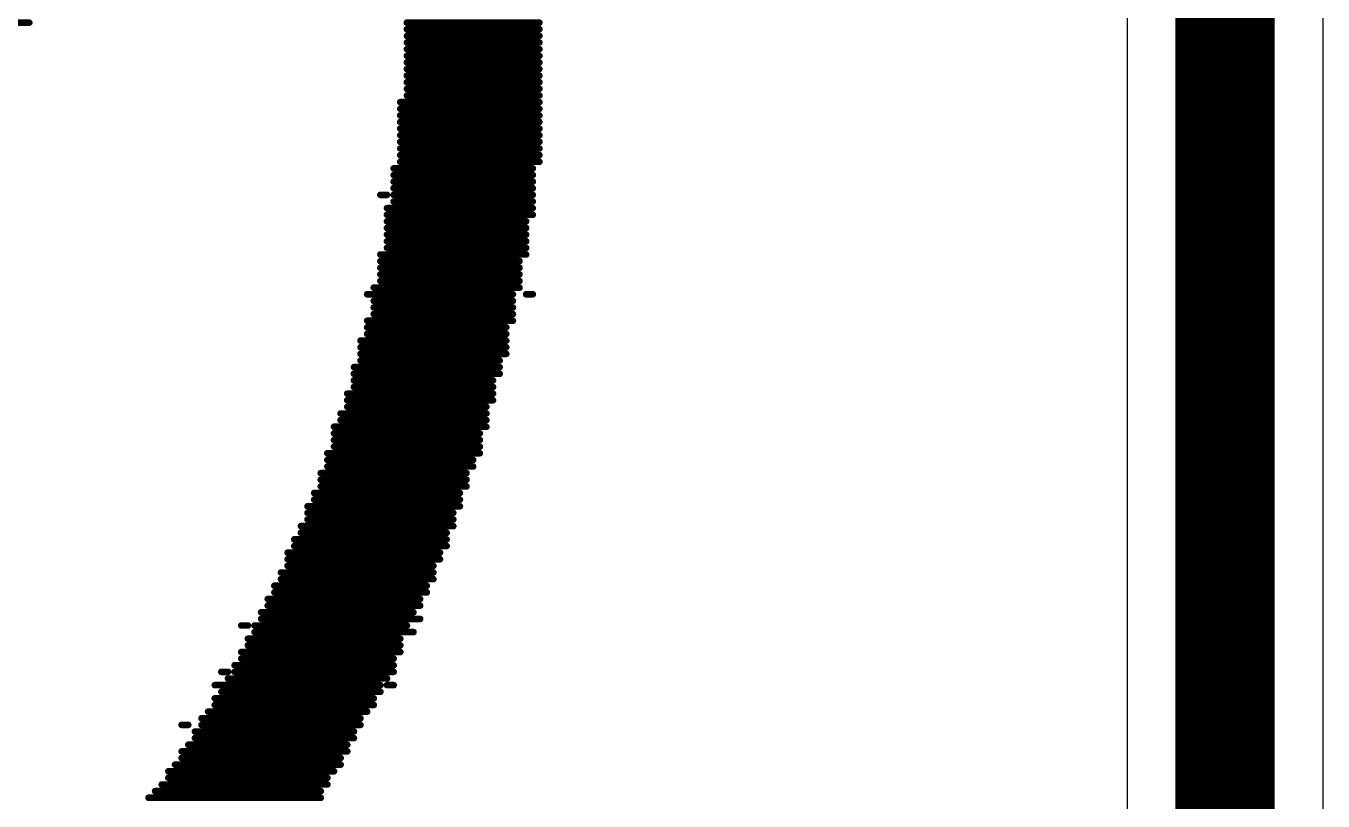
# Model space of a CAD drawing. Header units: inches. Extents: x -0.4 to 12.9, y -0.9 to 6.
# Drawn here: x 0.954 to 1.1497, y 2.0198 to 2.1368 of the extents above; entities that cross this region are included whole.
import ezdxf

# ---------------------------------------------------------------- set-up
doc = ezdxf.new("R2010")
doc.units = ezdxf.units.IN
doc.header["$MEASUREMENT"] = 0
doc.layers.add('Bottom Layer', color=5, linetype='Continuous')
doc.layers.add('Bottom Overlay', color=54, linetype='Continuous')

msp = doc.modelspace()

# ---------------------------------------------------------------- linework, layer by layer
at = {"layer": 'Bottom Layer'}
for p, q in [((1.12017, 2.25595), (1.12017, 1.77005)), ((1.14973, 1.77617), (1.14973, 2.24983))]:
    msp.add_line(p, q, dxfattribs=at)
msp.add_lwpolyline([(1.13495, 1.77005, 0.015, 0.015, 0), (1.13495, 2.25595, 0.015, 0.015, 0)], format="xyseb", dxfattribs=at)
at = {"layer": 'Bottom Overlay'}
for points in [[(0.77145, 2.13725, 0.001, 0.001, 0), (0.95445, 2.13725, 0.001, 0.001, 0)], [(1.01145, 2.13725, 0.001, 0.001, 0), (1.03145, 2.13725, 0.001, 0.001, 0)], [(1.01145, 2.13625, 0.001, 0.001, 0), (1.03145, 2.13625, 0.001, 0.001, 0)], [(1.01145, 2.13525, 0.001, 0.001, 0), (1.03145, 2.13525, 0.001, 0.001, 0)], [(1.01145, 2.13425, 0.001, 0.001, 0), (1.03145, 2.13425, 0.001, 0.001, 0)], [(1.01145, 2.13325, 0.001, 0.001, 0), (1.03145, 2.13325, 0.001, 0.001, 0)], [(1.01145, 2.13225, 0.001, 0.001, 0), (1.03145, 2.13225, 0.001, 0.001, 0)], [(1.01145, 2.13125, 0.001, 0.001, 0), (1.03145, 2.13125, 0.001, 0.001, 0)], [(1.01145, 2.13025, 0.001, 0.001, 0), (1.03145, 2.13025, 0.001, 0.001, 0)], [(1.01145, 2.12925, 0.001, 0.001, 0), (1.03145, 2.12925, 0.001, 0.001, 0)], [(1.01145, 2.12825, 0.001, 0.001, 0), (1.03145, 2.12825, 0.001, 0.001, 0)], [(1.01145, 2.12725, 0.001, 0.001, 0), (1.03145, 2.12725, 0.001, 0.001, 0)], [(1.01145, 2.12625, 0.001, 0.001, 0), (1.03145, 2.12625, 0.001, 0.001, 0)], [(1.01045, 2.12525, 0.001, 0.001, 0), (1.03145, 2.12525, 0.001, 0.001, 0)], [(1.01045, 2.12425, 0.001, 0.001, 0), (1.03145, 2.12425, 0.001, 0.001, 0)], [(1.01045, 2.12325, 0.001, 0.001, 0), (1.03145, 2.12325, 0.001, 0.001, 0)], [(1.01045, 2.12225, 0.001, 0.001, 0), (1.03145, 2.12225, 0.001, 0.001, 0)], [(1.01045, 2.12125, 0.001, 0.001, 0), (1.03145, 2.12125, 0.001, 0.001, 0)], [(1.01045, 2.12025, 0.001, 0.001, 0), (1.03145, 2.12025, 0.001, 0.001, 0)], [(1.01045, 2.11925, 0.001, 0.001, 0), (1.03145, 2.11925, 0.001, 0.001, 0)], [(1.01045, 2.11825, 0.001, 0.001, 0), (1.03145, 2.11825, 0.001, 0.001, 0)], [(1.01045, 2.11725, 0.001, 0.001, 0), (1.03145, 2.11725, 0.001, 0.001, 0)], [(1.01045, 2.11625, 0.001, 0.001, 0), (1.03145, 2.11625, 0.001, 0.001, 0)], [(1.00945, 2.11525, 0.001, 0.001, 0), (1.03045, 2.11525, 0.001, 0.001, 0)], [(1.00945, 2.11425, 0.001, 0.001, 0), (1.03045, 2.11425, 0.001, 0.001, 0)], [(1.00945, 2.11325, 0.001, 0.001, 0), (1.03045, 2.11325, 0.001, 0.001, 0)], [(1.00945, 2.11225, 0.001, 0.001, 0), (1.03045, 2.11225, 0.001, 0.001, 0)], [(1.00745, 2.11125, 0.001, 0.001, 0), (1.00845, 2.11125, 0.001, 0.001, 0)], [(1.00945, 2.11125, 0.001, 0.001, 0), (1.03045, 2.11125, 0.001, 0.001, 0)], [(1.00945, 2.11025, 0.001, 0.001, 0), (1.03045, 2.11025, 0.001, 0.001, 0)], [(1.00845, 2.10925, 0.001, 0.001, 0), (1.03045, 2.10925, 0.001, 0.001, 0)], [(1.00845, 2.10825, 0.001, 0.001, 0), (1.03045, 2.10825, 0.001, 0.001, 0)], [(1.00845, 2.10725, 0.001, 0.001, 0), (1.02945, 2.10725, 0.001, 0.001, 0)], [(1.00845, 2.10625, 0.001, 0.001, 0), (1.02945, 2.10625, 0.001, 0.001, 0)], [(1.00845, 2.10525, 0.001, 0.001, 0), (1.02945, 2.10525, 0.001, 0.001, 0)], [(1.00845, 2.10425, 0.001, 0.001, 0), (1.02945, 2.10425, 0.001, 0.001, 0)], [(1.00745, 2.10225, 0.001, 0.001, 0), (1.02945, 2.10225, 0.001, 0.001, 0)], [(1.00845, 2.10325, 0.001, 0.001, 0), (1.02945, 2.10325, 0.001, 0.001, 0)], [(1.00745, 2.10125, 0.001, 0.001, 0), (1.02845, 2.10125, 0.001, 0.001, 0)], [(1.00745, 2.10025, 0.001, 0.001, 0), (1.02845, 2.10025, 0.001, 0.001, 0)], [(1.00745, 2.09925, 0.001, 0.001, 0), (1.02845, 2.09925, 0.001, 0.001, 0)], [(1.00645, 2.09725, 0.001, 0.001, 0), (1.02845, 2.09725, 0.001, 0.001, 0)], [(1.00745, 2.09825, 0.001, 0.001, 0), (1.02845, 2.09825, 0.001, 0.001, 0)], [(1.00545, 2.09625, 0.001, 0.001, 0), (1.02745, 2.09625, 0.001, 0.001, 0)], [(1.00645, 2.09525, 0.001, 0.001, 0), (1.02745, 2.09525, 0.001, 0.001, 0)], [(1.02945, 2.09625, 0.001, 0.001, 0), (1.03045, 2.09625, 0.001, 0.001, 0)], [(1.00645, 2.09425, 0.001, 0.001, 0), (1.02745, 2.09425, 0.001, 0.001, 0)], [(1.00645, 2.09325, 0.001, 0.001, 0), (1.02745, 2.09325, 0.001, 0.001, 0)], [(1.00545, 2.09225, 0.001, 0.001, 0), (1.02745, 2.09225, 0.001, 0.001, 0)], [(1.00545, 2.09125, 0.001, 0.001, 0), (1.02645, 2.09125, 0.001, 0.001, 0)], [(1.00445, 2.08925, 0.001, 0.001, 0), (1.02645, 2.08925, 0.001, 0.001, 0)], [(1.00545, 2.09025, 0.001, 0.001, 0), (1.02645, 2.09025, 0.001, 0.001, 0)], [(1.00445, 2.08825, 0.001, 0.001, 0), (1.02645, 2.08825, 0.001, 0.001, 0)], [(1.00445, 2.08725, 0.001, 0.001, 0), (1.02645, 2.08725, 0.001, 0.001, 0)], [(1.00345, 2.08525, 0.001, 0.001, 0), (1.02545, 2.08525, 0.001, 0.001, 0)], [(1.00445, 2.08625, 0.001, 0.001, 0), (1.02545, 2.08625, 0.001, 0.001, 0)], [(1.00345, 2.08425, 0.001, 0.001, 0), (1.02545, 2.08425, 0.001, 0.001, 0)], [(1.00345, 2.08325, 0.001, 0.001, 0), (1.02445, 2.08325, 0.001, 0.001, 0)], [(1.00245, 2.08125, 0.001, 0.001, 0), (1.02445, 2.08125, 0.001, 0.001, 0)], [(1.00345, 2.08225, 0.001, 0.001, 0), (1.02445, 2.08225, 0.001, 0.001, 0)], [(1.00245, 2.08025, 0.001, 0.001, 0), (1.02445, 2.08025, 0.001, 0.001, 0)], [(1.00245, 2.07925, 0.001, 0.001, 0), (1.02345, 2.07925, 0.001, 0.001, 0)], [(1.00145, 2.07825, 0.001, 0.001, 0), (1.02345, 2.07825, 0.001, 0.001, 0)], [(1.00145, 2.07725, 0.001, 0.001, 0), (1.02345, 2.07725, 0.001, 0.001, 0)], [(1.00045, 2.07625, 0.001, 0.001, 0), (1.02345, 2.07625, 0.001, 0.001, 0)], [(1.00045, 2.07525, 0.001, 0.001, 0), (1.02245, 2.07525, 0.001, 0.001, 0)], [(1.00045, 2.07425, 0.001, 0.001, 0), (1.02245, 2.07425, 0.001, 0.001, 0)], [(1.00045, 2.07325, 0.001, 0.001, 0), (1.02245, 2.07325, 0.001, 0.001, 0)], [(0.99945, 2.07225, 0.001, 0.001, 0), (1.02245, 2.07225, 0.001, 0.001, 0)], [(0.99945, 2.07125, 0.001, 0.001, 0), (1.02145, 2.07125, 0.001, 0.001, 0)], [(0.99845, 2.06925, 0.001, 0.001, 0), (1.02045, 2.06925, 0.001, 0.001, 0)], [(0.99945, 2.07025, 0.001, 0.001, 0), (1.02145, 2.07025, 0.001, 0.001, 0)], [(0.99845, 2.06825, 0.001, 0.001, 0), (1.02045, 2.06825, 0.001, 0.001, 0)], [(0.99845, 2.06725, 0.001, 0.001, 0), (1.02045, 2.06725, 0.001, 0.001, 0)], [(0.99745, 2.06625, 0.001, 0.001, 0), (1.01945, 2.06625, 0.001, 0.001, 0)], [(0.99745, 2.06525, 0.001, 0.001, 0), (1.01945, 2.06525, 0.001, 0.001, 0)], [(0.99645, 2.06425, 0.001, 0.001, 0), (1.01945, 2.06425, 0.001, 0.001, 0)], [(0.99645, 2.06325, 0.001, 0.001, 0), (1.01845, 2.06325, 0.001, 0.001, 0)], [(0.99545, 2.06125, 0.001, 0.001, 0), (1.01845, 2.06125, 0.001, 0.001, 0)], [(0.99645, 2.06225, 0.001, 0.001, 0), (1.01845, 2.06225, 0.001, 0.001, 0)], [(0.99445, 2.05925, 0.001, 0.001, 0), (1.01745, 2.05925, 0.001, 0.001, 0)], [(0.99545, 2.06025, 0.001, 0.001, 0), (1.01745, 2.06025, 0.001, 0.001, 0)], [(0.99345, 2.05725, 0.001, 0.001, 0), (1.01645, 2.05725, 0.001, 0.001, 0)], [(0.99445, 2.05825, 0.001, 0.001, 0), (1.01745, 2.05825, 0.001, 0.001, 0)], [(0.99345, 2.05625, 0.001, 0.001, 0), (1.01645, 2.05625, 0.001, 0.001, 0)], [(0.99345, 2.05525, 0.001, 0.001, 0), (1.01545, 2.05525, 0.001, 0.001, 0)], [(0.99245, 2.05425, 0.001, 0.001, 0), (1.01545, 2.05425, 0.001, 0.001, 0)], [(0.99145, 2.05225, 0.001, 0.001, 0), (1.01445, 2.05225, 0.001, 0.001, 0)], [(0.99245, 2.05325, 0.001, 0.001, 0), (1.01545, 2.05325, 0.001, 0.001, 0)], [(0.99045, 2.05025, 0.001, 0.001, 0), (1.01345, 2.05025, 0.001, 0.001, 0)], [(0.99145, 2.05125, 0.001, 0.001, 0), (1.01445, 2.05125, 0.001, 0.001, 0)], [(0.98945, 2.04825, 0.001, 0.001, 0), (1.01245, 2.04825, 0.001, 0.001, 0)], [(0.99045, 2.04925, 0.001, 0.001, 0), (1.01345, 2.04925, 0.001, 0.001, 0)], [(0.98645, 2.04625, 0.001, 0.001, 0), (0.98745, 2.04625, 0.001, 0.001, 0)], [(0.98845, 2.04625, 0.001, 0.001, 0), (1.01145, 2.04625, 0.001, 0.001, 0)], [(0.98945, 2.04725, 0.001, 0.001, 0), (1.01345, 2.04725, 0.001, 0.001, 0)], [(0.98745, 2.04425, 0.001, 0.001, 0), (1.01045, 2.04425, 0.001, 0.001, 0)], [(0.98845, 2.04525, 0.001, 0.001, 0), (1.01245, 2.04525, 0.001, 0.001, 0)], [(0.98645, 2.04225, 0.001, 0.001, 0), (1.01045, 2.04225, 0.001, 0.001, 0)], [(0.98745, 2.04325, 0.001, 0.001, 0), (1.01045, 2.04325, 0.001, 0.001, 0)], [(0.98545, 2.04025, 0.001, 0.001, 0), (1.00945, 2.04025, 0.001, 0.001, 0)], [(0.98645, 2.04125, 0.001, 0.001, 0), (1.00945, 2.04125, 0.001, 0.001, 0)], [(0.98345, 2.03925, 0.001, 0.001, 0), (0.98445, 2.03925, 0.001, 0.001, 0)], [(0.98445, 2.03825, 0.001, 0.001, 0), (1.00845, 2.03825, 0.001, 0.001, 0)], [(0.98545, 2.03925, 0.001, 0.001, 0), (1.00945, 2.03925, 0.001, 0.001, 0)], [(0.98245, 2.03725, 0.001, 0.001, 0), (1.00745, 2.03725, 0.001, 0.001, 0)], [(0.98345, 2.03625, 0.001, 0.001, 0), (1.00745, 2.03625, 0.001, 0.001, 0)], [(1.00845, 2.03725, 0.001, 0.001, 0), (1.00945, 2.03725, 0.001, 0.001, 0)], [(0.98245, 2.03525, 0.001, 0.001, 0), (1.00645, 2.03525, 0.001, 0.001, 0)], [(0.98245, 2.03425, 0.001, 0.001, 0), (1.00645, 2.03425, 0.001, 0.001, 0)], [(0.98045, 2.03225, 0.001, 0.001, 0), (1.00445, 2.03225, 0.001, 0.001, 0)], [(0.98145, 2.03325, 0.001, 0.001, 0), (1.00545, 2.03325, 0.001, 0.001, 0)], [(0.97745, 2.03125, 0.001, 0.001, 0), (0.97845, 2.03125, 0.001, 0.001, 0)], [(0.97945, 2.03025, 0.001, 0.001, 0), (1.00345, 2.03025, 0.001, 0.001, 0)], [(0.98045, 2.03125, 0.001, 0.001, 0), (1.00445, 2.03125, 0.001, 0.001, 0)], [(0.97845, 2.02825, 0.001, 0.001, 0), (1.00245, 2.02825, 0.001, 0.001, 0)], [(0.97945, 2.02925, 0.001, 0.001, 0), (1.00345, 2.02925, 0.001, 0.001, 0)], [(0.97745, 2.02725, 0.001, 0.001, 0), (1.00245, 2.02725, 0.001, 0.001, 0)], [(0.97745, 2.02625, 0.001, 0.001, 0), (1.00145, 2.02625, 0.001, 0.001, 0)], [(0.97545, 2.02425, 0.001, 0.001, 0), (1.00045, 2.02425, 0.001, 0.001, 0)], [(0.97645, 2.02525, 0.001, 0.001, 0), (1.00145, 2.02525, 0.001, 0.001, 0)], [(0.97445, 2.02225, 0.001, 0.001, 0), (0.99945, 2.02225, 0.001, 0.001, 0)], [(0.97545, 2.02325, 0.001, 0.001, 0), (0.99945, 2.02325, 0.001, 0.001, 0)], [(0.97245, 2.02025, 0.001, 0.001, 0), (0.99845, 2.02025, 0.001, 0.001, 0)], [(0.97345, 2.02125, 0.001, 0.001, 0), (0.99845, 2.02125, 0.001, 0.001, 0)]]:
    msp.add_lwpolyline(points, format="xyseb", dxfattribs=at)
for points in [[(0.9542, 2.13725, 0.0005, 0.0005, 1), (0.9547, 2.13725, 0.0005, 0.0005, 1)], [(1.0112, 2.13725, 0.0005, 0.0005, 1), (1.0117, 2.13725, 0.0005, 0.0005, 1)], [(1.0112, 2.13625, 0.0005, 0.0005, 1), (1.0117, 2.13625, 0.0005, 0.0005, 1)], [(1.0312, 2.13725, 0.0005, 0.0005, 1), (1.0317, 2.13725, 0.0005, 0.0005, 1)], [(1.0312, 2.13625, 0.0005, 0.0005, 1), (1.0317, 2.13625, 0.0005, 0.0005, 1)], [(1.0112, 2.13525, 0.0005, 0.0005, 1), (1.0117, 2.13525, 0.0005, 0.0005, 1)], [(1.0112, 2.13425, 0.0005, 0.0005, 1), (1.0117, 2.13425, 0.0005, 0.0005, 1)], [(1.0312, 2.13525, 0.0005, 0.0005, 1), (1.0317, 2.13525, 0.0005, 0.0005, 1)], [(1.0312, 2.13425, 0.0005, 0.0005, 1), (1.0317, 2.13425, 0.0005, 0.0005, 1)], [(1.0112, 2.13325, 0.0005, 0.0005, 1), (1.0117, 2.13325, 0.0005, 0.0005, 1)], [(1.0112, 2.13225, 0.0005, 0.0005, 1), (1.0117, 2.13225, 0.0005, 0.0005, 1)], [(1.0312, 2.13325, 0.0005, 0.0005, 1), (1.0317, 2.13325, 0.0005, 0.0005, 1)], [(1.0312, 2.13225, 0.0005, 0.0005, 1), (1.0317, 2.13225, 0.0005, 0.0005, 1)], [(1.0112, 2.13125, 0.0005, 0.0005, 1), (1.0117, 2.13125, 0.0005, 0.0005, 1)], [(1.0112, 2.13025, 0.0005, 0.0005, 1), (1.0117, 2.13025, 0.0005, 0.0005, 1)], [(1.0312, 2.13125, 0.0005, 0.0005, 1), (1.0317, 2.13125, 0.0005, 0.0005, 1)], [(1.0312, 2.13025, 0.0005, 0.0005, 1), (1.0317, 2.13025, 0.0005, 0.0005, 1)], [(1.0112, 2.12925, 0.0005, 0.0005, 1), (1.0117, 2.12925, 0.0005, 0.0005, 1)], [(1.0112, 2.12825, 0.0005, 0.0005, 1), (1.0117, 2.12825, 0.0005, 0.0005, 1)], [(1.0312, 2.12925, 0.0005, 0.0005, 1), (1.0317, 2.12925, 0.0005, 0.0005, 1)], [(1.0312, 2.12825, 0.0005, 0.0005, 1), (1.0317, 2.12825, 0.0005, 0.0005, 1)], [(1.0112, 2.12725, 0.0005, 0.0005, 1), (1.0117, 2.12725, 0.0005, 0.0005, 1)], [(1.0112, 2.12625, 0.0005, 0.0005, 1), (1.0117, 2.12625, 0.0005, 0.0005, 1)], [(1.0312, 2.12725, 0.0005, 0.0005, 1), (1.0317, 2.12725, 0.0005, 0.0005, 1)], [(1.0312, 2.12625, 0.0005, 0.0005, 1), (1.0317, 2.12625, 0.0005, 0.0005, 1)], [(1.0102, 2.12525, 0.0005, 0.0005, 1), (1.0107, 2.12525, 0.0005, 0.0005, 1)], [(1.0102, 2.12425, 0.0005, 0.0005, 1), (1.0107, 2.12425, 0.0005, 0.0005, 1)], [(1.0312, 2.12525, 0.0005, 0.0005, 1), (1.0317, 2.12525, 0.0005, 0.0005, 1)], [(1.0312, 2.12425, 0.0005, 0.0005, 1), (1.0317, 2.12425, 0.0005, 0.0005, 1)], [(1.0102, 2.12325, 0.0005, 0.0005, 1), (1.0107, 2.12325, 0.0005, 0.0005, 1)], [(1.0102, 2.12225, 0.0005, 0.0005, 1), (1.0107, 2.12225, 0.0005, 0.0005, 1)], [(1.0312, 2.12325, 0.0005, 0.0005, 1), (1.0317, 2.12325, 0.0005, 0.0005, 1)], [(1.0312, 2.12225, 0.0005, 0.0005, 1), (1.0317, 2.12225, 0.0005, 0.0005, 1)], [(1.0102, 2.12125, 0.0005, 0.0005, 1), (1.0107, 2.12125, 0.0005, 0.0005, 1)], [(1.0102, 2.12025, 0.0005, 0.0005, 1), (1.0107, 2.12025, 0.0005, 0.0005, 1)], [(1.0312, 2.12125, 0.0005, 0.0005, 1), (1.0317, 2.12125, 0.0005, 0.0005, 1)], [(1.0312, 2.12025, 0.0005, 0.0005, 1), (1.0317, 2.12025, 0.0005, 0.0005, 1)], [(1.0102, 2.11925, 0.0005, 0.0005, 1), (1.0107, 2.11925, 0.0005, 0.0005, 1)], [(1.0102, 2.11825, 0.0005, 0.0005, 1), (1.0107, 2.11825, 0.0005, 0.0005, 1)], [(1.0312, 2.11925, 0.0005, 0.0005, 1), (1.0317, 2.11925, 0.0005, 0.0005, 1)], [(1.0312, 2.11825, 0.0005, 0.0005, 1), (1.0317, 2.11825, 0.0005, 0.0005, 1)], [(1.0102, 2.11725, 0.0005, 0.0005, 1), (1.0107, 2.11725, 0.0005, 0.0005, 1)], [(1.0102, 2.11625, 0.0005, 0.0005, 1), (1.0107, 2.11625, 0.0005, 0.0005, 1)], [(1.0312, 2.11725, 0.0005, 0.0005, 1), (1.0317, 2.11725, 0.0005, 0.0005, 1)], [(1.0312, 2.11625, 0.0005, 0.0005, 1), (1.0317, 2.11625, 0.0005, 0.0005, 1)], [(1.0092, 2.11525, 0.0005, 0.0005, 1), (1.0097, 2.11525, 0.0005, 0.0005, 1)], [(1.0092, 2.11425, 0.0005, 0.0005, 1), (1.0097, 2.11425, 0.0005, 0.0005, 1)], [(1.0302, 2.11525, 0.0005, 0.0005, 1), (1.0307, 2.11525, 0.0005, 0.0005, 1)], [(1.0302, 2.11425, 0.0005, 0.0005, 1), (1.0307, 2.11425, 0.0005, 0.0005, 1)], [(1.0092, 2.11325, 0.0005, 0.0005, 1), (1.0097, 2.11325, 0.0005, 0.0005, 1)], [(1.0092, 2.11225, 0.0005, 0.0005, 1), (1.0097, 2.11225, 0.0005, 0.0005, 1)], [(1.0302, 2.11325, 0.0005, 0.0005, 1), (1.0307, 2.11325, 0.0005, 0.0005, 1)], [(1.0302, 2.11225, 0.0005, 0.0005, 1), (1.0307, 2.11225, 0.0005, 0.0005, 1)], [(1.0072, 2.11125, 0.0005, 0.0005, 1), (1.0077, 2.11125, 0.0005, 0.0005, 1)], [(1.0082, 2.11125, 0.0005, 0.0005, 1), (1.0087, 2.11125, 0.0005, 0.0005, 1)], [(1.0092, 2.11125, 0.0005, 0.0005, 1), (1.0097, 2.11125, 0.0005, 0.0005, 1)], [(1.0092, 2.11025, 0.0005, 0.0005, 1), (1.0097, 2.11025, 0.0005, 0.0005, 1)], [(1.0302, 2.11125, 0.0005, 0.0005, 1), (1.0307, 2.11125, 0.0005, 0.0005, 1)], [(1.0302, 2.11025, 0.0005, 0.0005, 1), (1.0307, 2.11025, 0.0005, 0.0005, 1)], [(1.0082, 2.10925, 0.0005, 0.0005, 1), (1.0087, 2.10925, 0.0005, 0.0005, 1)], [(1.0082, 2.10825, 0.0005, 0.0005, 1), (1.0087, 2.10825, 0.0005, 0.0005, 1)], [(1.0302, 2.10925, 0.0005, 0.0005, 1), (1.0307, 2.10925, 0.0005, 0.0005, 1)], [(1.0302, 2.10825, 0.0005, 0.0005, 1), (1.0307, 2.10825, 0.0005, 0.0005, 1)], [(1.0082, 2.10725, 0.0005, 0.0005, 1), (1.0087, 2.10725, 0.0005, 0.0005, 1)], [(1.0082, 2.10625, 0.0005, 0.0005, 1), (1.0087, 2.10625, 0.0005, 0.0005, 1)], [(1.0292, 2.10725, 0.0005, 0.0005, 1), (1.0297, 2.10725, 0.0005, 0.0005, 1)], [(1.0292, 2.10625, 0.0005, 0.0005, 1), (1.0297, 2.10625, 0.0005, 0.0005, 1)], [(1.0082, 2.10525, 0.0005, 0.0005, 1), (1.0087, 2.10525, 0.0005, 0.0005, 1)], [(1.0082, 2.10425, 0.0005, 0.0005, 1), (1.0087, 2.10425, 0.0005, 0.0005, 1)], [(1.0292, 2.10525, 0.0005, 0.0005, 1), (1.0297, 2.10525, 0.0005, 0.0005, 1)], [(1.0292, 2.10425, 0.0005, 0.0005, 1), (1.0297, 2.10425, 0.0005, 0.0005, 1)], [(1.0072, 2.10225, 0.0005, 0.0005, 1), (1.0077, 2.10225, 0.0005, 0.0005, 1)], [(1.0082, 2.10325, 0.0005, 0.0005, 1), (1.0087, 2.10325, 0.0005, 0.0005, 1)], [(1.0292, 2.10325, 0.0005, 0.0005, 1), (1.0297, 2.10325, 0.0005, 0.0005, 1)], [(1.0292, 2.10225, 0.0005, 0.0005, 1), (1.0297, 2.10225, 0.0005, 0.0005, 1)], [(1.0072, 2.10125, 0.0005, 0.0005, 1), (1.0077, 2.10125, 0.0005, 0.0005, 1)], [(1.0282, 2.10125, 0.0005, 0.0005, 1), (1.0287, 2.10125, 0.0005, 0.0005, 1)], [(1.0072, 2.10025, 0.0005, 0.0005, 1), (1.0077, 2.10025, 0.0005, 0.0005, 1)], [(1.0072, 2.09925, 0.0005, 0.0005, 1), (1.0077, 2.09925, 0.0005, 0.0005, 1)], [(1.0282, 2.10025, 0.0005, 0.0005, 1), (1.0287, 2.10025, 0.0005, 0.0005, 1)], [(1.0282, 2.09925, 0.0005, 0.0005, 1), (1.0287, 2.09925, 0.0005, 0.0005, 1)], [(1.0062, 2.09725, 0.0005, 0.0005, 1), (1.0067, 2.09725, 0.0005, 0.0005, 1)], [(1.0072, 2.09825, 0.0005, 0.0005, 1), (1.0077, 2.09825, 0.0005, 0.0005, 1)], [(1.0282, 2.09825, 0.0005, 0.0005, 1), (1.0287, 2.09825, 0.0005, 0.0005, 1)], [(1.0282, 2.09725, 0.0005, 0.0005, 1), (1.0287, 2.09725, 0.0005, 0.0005, 1)], [(1.0052, 2.09625, 0.0005, 0.0005, 1), (1.0057, 2.09625, 0.0005, 0.0005, 1)], [(1.0062, 2.09525, 0.0005, 0.0005, 1), (1.0067, 2.09525, 0.0005, 0.0005, 1)], [(1.0272, 2.09625, 0.0005, 0.0005, 1), (1.0277, 2.09625, 0.0005, 0.0005, 1)], [(1.0272, 2.09525, 0.0005, 0.0005, 1), (1.0277, 2.09525, 0.0005, 0.0005, 1)], [(1.0292, 2.09625, 0.0005, 0.0005, 1), (1.0297, 2.09625, 0.0005, 0.0005, 1)], [(1.0302, 2.09625, 0.0005, 0.0005, 1), (1.0307, 2.09625, 0.0005, 0.0005, 1)], [(1.0062, 2.09425, 0.0005, 0.0005, 1), (1.0067, 2.09425, 0.0005, 0.0005, 1)], [(1.0062, 2.09325, 0.0005, 0.0005, 1), (1.0067, 2.09325, 0.0005, 0.0005, 1)], [(1.0272, 2.09425, 0.0005, 0.0005, 1), (1.0277, 2.09425, 0.0005, 0.0005, 1)], [(1.0272, 2.09325, 0.0005, 0.0005, 1), (1.0277, 2.09325, 0.0005, 0.0005, 1)], [(1.0052, 2.09225, 0.0005, 0.0005, 1), (1.0057, 2.09225, 0.0005, 0.0005, 1)], [(1.0052, 2.09125, 0.0005, 0.0005, 1), (1.0057, 2.09125, 0.0005, 0.0005, 1)], [(1.0262, 2.09125, 0.0005, 0.0005, 1), (1.0267, 2.09125, 0.0005, 0.0005, 1)], [(1.0272, 2.09225, 0.0005, 0.0005, 1), (1.0277, 2.09225, 0.0005, 0.0005, 1)], [(1.0042, 2.08925, 0.0005, 0.0005, 1), (1.0047, 2.08925, 0.0005, 0.0005, 1)], [(1.0052, 2.09025, 0.0005, 0.0005, 1), (1.0057, 2.09025, 0.0005, 0.0005, 1)], [(1.0262, 2.09025, 0.0005, 0.0005, 1), (1.0267, 2.09025, 0.0005, 0.0005, 1)], [(1.0262, 2.08925, 0.0005, 0.0005, 1), (1.0267, 2.08925, 0.0005, 0.0005, 1)], [(1.0042, 2.08825, 0.0005, 0.0005, 1), (1.0047, 2.08825, 0.0005, 0.0005, 1)], [(1.0042, 2.08725, 0.0005, 0.0005, 1), (1.0047, 2.08725, 0.0005, 0.0005, 1)], [(1.0262, 2.08825, 0.0005, 0.0005, 1), (1.0267, 2.08825, 0.0005, 0.0005, 1)], [(1.0262, 2.08725, 0.0005, 0.0005, 1), (1.0267, 2.08725, 0.0005, 0.0005, 1)], [(1.0032, 2.08525, 0.0005, 0.0005, 1), (1.0037, 2.08525, 0.0005, 0.0005, 1)], [(1.0042, 2.08625, 0.0005, 0.0005, 1), (1.0047, 2.08625, 0.0005, 0.0005, 1)], [(1.0252, 2.08625, 0.0005, 0.0005, 1), (1.0257, 2.08625, 0.0005, 0.0005, 1)], [(1.0252, 2.08525, 0.0005, 0.0005, 1), (1.0257, 2.08525, 0.0005, 0.0005, 1)], [(1.0032, 2.08425, 0.0005, 0.0005, 1), (1.0037, 2.08425, 0.0005, 0.0005, 1)], [(1.0032, 2.08325, 0.0005, 0.0005, 1), (1.0037, 2.08325, 0.0005, 0.0005, 1)], [(1.0242, 2.08325, 0.0005, 0.0005, 1), (1.0247, 2.08325, 0.0005, 0.0005, 1)], [(1.0252, 2.08425, 0.0005, 0.0005, 1), (1.0257, 2.08425, 0.0005, 0.0005, 1)], [(1.0022, 2.08125, 0.0005, 0.0005, 1), (1.0027, 2.08125, 0.0005, 0.0005, 1)], [(1.0032, 2.08225, 0.0005, 0.0005, 1), (1.0037, 2.08225, 0.0005, 0.0005, 1)], [(1.0242, 2.08225, 0.0005, 0.0005, 1), (1.0247, 2.08225, 0.0005, 0.0005, 1)], [(1.0242, 2.08125, 0.0005, 0.0005, 1), (1.0247, 2.08125, 0.0005, 0.0005, 1)], [(1.0022, 2.08025, 0.0005, 0.0005, 1), (1.0027, 2.08025, 0.0005, 0.0005, 1)], [(1.0022, 2.07925, 0.0005, 0.0005, 1), (1.0027, 2.07925, 0.0005, 0.0005, 1)], [(1.0232, 2.07925, 0.0005, 0.0005, 1), (1.0237, 2.07925, 0.0005, 0.0005, 1)], [(1.0242, 2.08025, 0.0005, 0.0005, 1), (1.0247, 2.08025, 0.0005, 0.0005, 1)], [(1.0012, 2.07825, 0.0005, 0.0005, 1), (1.0017, 2.07825, 0.0005, 0.0005, 1)], [(1.0012, 2.07725, 0.0005, 0.0005, 1), (1.0017, 2.07725, 0.0005, 0.0005, 1)], [(1.0232, 2.07825, 0.0005, 0.0005, 1), (1.0237, 2.07825, 0.0005, 0.0005, 1)], [(1.0232, 2.07725, 0.0005, 0.0005, 1), (1.0237, 2.07725, 0.0005, 0.0005, 1)], [(1.0002, 2.07625, 0.0005, 0.0005, 1), (1.0007, 2.07625, 0.0005, 0.0005, 1)], [(1.0002, 2.07525, 0.0005, 0.0005, 1), (1.0007, 2.07525, 0.0005, 0.0005, 1)], [(1.0222, 2.07525, 0.0005, 0.0005, 1), (1.0227, 2.07525, 0.0005, 0.0005, 1)], [(1.0232, 2.07625, 0.0005, 0.0005, 1), (1.0237, 2.07625, 0.0005, 0.0005, 1)], [(1.0002, 2.07425, 0.0005, 0.0005, 1), (1.0007, 2.07425, 0.0005, 0.0005, 1)], [(1.0002, 2.07325, 0.0005, 0.0005, 1), (1.0007, 2.07325, 0.0005, 0.0005, 1)], [(1.0222, 2.07425, 0.0005, 0.0005, 1), (1.0227, 2.07425, 0.0005, 0.0005, 1)], [(1.0222, 2.07325, 0.0005, 0.0005, 1), (1.0227, 2.07325, 0.0005, 0.0005, 1)], [(0.9992, 2.07225, 0.0005, 0.0005, 1), (0.9997, 2.07225, 0.0005, 0.0005, 1)], [(0.9992, 2.07125, 0.0005, 0.0005, 1), (0.9997, 2.07125, 0.0005, 0.0005, 1)], [(1.0212, 2.07125, 0.0005, 0.0005, 1), (1.0217, 2.07125, 0.0005, 0.0005, 1)], [(1.0222, 2.07225, 0.0005, 0.0005, 1), (1.0227, 2.07225, 0.0005, 0.0005, 1)], [(0.9982, 2.06925, 0.0005, 0.0005, 1), (0.9987, 2.06925, 0.0005, 0.0005, 1)], [(0.9992, 2.07025, 0.0005, 0.0005, 1), (0.9997, 2.07025, 0.0005, 0.0005, 1)], [(1.0202, 2.06925, 0.0005, 0.0005, 1), (1.0207, 2.06925, 0.0005, 0.0005, 1)], [(1.0212, 2.07025, 0.0005, 0.0005, 1), (1.0217, 2.07025, 0.0005, 0.0005, 1)], [(0.9982, 2.06825, 0.0005, 0.0005, 1), (0.9987, 2.06825, 0.0005, 0.0005, 1)], [(0.9982, 2.06725, 0.0005, 0.0005, 1), (0.9987, 2.06725, 0.0005, 0.0005, 1)], [(1.0202, 2.06825, 0.0005, 0.0005, 1), (1.0207, 2.06825, 0.0005, 0.0005, 1)], [(1.0202, 2.06725, 0.0005, 0.0005, 1), (1.0207, 2.06725, 0.0005, 0.0005, 1)], [(0.9972, 2.06625, 0.0005, 0.0005, 1), (0.9977, 2.06625, 0.0005, 0.0005, 1)], [(0.9972, 2.06525, 0.0005, 0.0005, 1), (0.9977, 2.06525, 0.0005, 0.0005, 1)], [(1.0192, 2.06625, 0.0005, 0.0005, 1), (1.0197, 2.06625, 0.0005, 0.0005, 1)], [(1.0192, 2.06525, 0.0005, 0.0005, 1), (1.0197, 2.06525, 0.0005, 0.0005, 1)], [(0.9962, 2.06425, 0.0005, 0.0005, 1), (0.9967, 2.06425, 0.0005, 0.0005, 1)], [(0.9962, 2.06325, 0.0005, 0.0005, 1), (0.9967, 2.06325, 0.0005, 0.0005, 1)], [(1.0182, 2.06325, 0.0005, 0.0005, 1), (1.0187, 2.06325, 0.0005, 0.0005, 1)], [(1.0192, 2.06425, 0.0005, 0.0005, 1), (1.0197, 2.06425, 0.0005, 0.0005, 1)], [(0.9952, 2.06125, 0.0005, 0.0005, 1), (0.9957, 2.06125, 0.0005, 0.0005, 1)], [(0.9962, 2.06225, 0.0005, 0.0005, 1), (0.9967, 2.06225, 0.0005, 0.0005, 1)], [(1.0182, 2.06225, 0.0005, 0.0005, 1), (1.0187, 2.06225, 0.0005, 0.0005, 1)], [(1.0182, 2.06125, 0.0005, 0.0005, 1), (1.0187, 2.06125, 0.0005, 0.0005, 1)], [(0.9942, 2.05925, 0.0005, 0.0005, 1), (0.9947, 2.05925, 0.0005, 0.0005, 1)], [(0.9952, 2.06025, 0.0005, 0.0005, 1), (0.9957, 2.06025, 0.0005, 0.0005, 1)], [(1.0172, 2.06025, 0.0005, 0.0005, 1), (1.0177, 2.06025, 0.0005, 0.0005, 1)], [(1.0172, 2.05925, 0.0005, 0.0005, 1), (1.0177, 2.05925, 0.0005, 0.0005, 1)], [(0.9932, 2.05725, 0.0005, 0.0005, 1), (0.9937, 2.05725, 0.0005, 0.0005, 1)], [(0.9942, 2.05825, 0.0005, 0.0005, 1), (0.9947, 2.05825, 0.0005, 0.0005, 1)], [(1.0162, 2.05725, 0.0005, 0.0005, 1), (1.0167, 2.05725, 0.0005, 0.0005, 1)], [(1.0172, 2.05825, 0.0005, 0.0005, 1), (1.0177, 2.05825, 0.0005, 0.0005, 1)], [(0.9932, 2.05625, 0.0005, 0.0005, 1), (0.9937, 2.05625, 0.0005, 0.0005, 1)], [(0.9932, 2.05525, 0.0005, 0.0005, 1), (0.9937, 2.05525, 0.0005, 0.0005, 1)], [(1.0152, 2.05525, 0.0005, 0.0005, 1), (1.0157, 2.05525, 0.0005, 0.0005, 1)], [(1.0162, 2.05625, 0.0005, 0.0005, 1), (1.0167, 2.05625, 0.0005, 0.0005, 1)], [(0.9922, 2.05425, 0.0005, 0.0005, 1), (0.9927, 2.05425, 0.0005, 0.0005, 1)], [(1.0152, 2.05425, 0.0005, 0.0005, 1), (1.0157, 2.05425, 0.0005, 0.0005, 1)], [(0.9912, 2.05225, 0.0005, 0.0005, 1), (0.9917, 2.05225, 0.0005, 0.0005, 1)], [(0.9922, 2.05325, 0.0005, 0.0005, 1), (0.9927, 2.05325, 0.0005, 0.0005, 1)], [(1.0142, 2.05225, 0.0005, 0.0005, 1), (1.0147, 2.05225, 0.0005, 0.0005, 1)], [(1.0152, 2.05325, 0.0005, 0.0005, 1), (1.0157, 2.05325, 0.0005, 0.0005, 1)], [(0.9902, 2.05025, 0.0005, 0.0005, 1), (0.9907, 2.05025, 0.0005, 0.0005, 1)], [(0.9912, 2.05125, 0.0005, 0.0005, 1), (0.9917, 2.05125, 0.0005, 0.0005, 1)], [(1.0132, 2.05025, 0.0005, 0.0005, 1), (1.0137, 2.05025, 0.0005, 0.0005, 1)], [(1.0142, 2.05125, 0.0005, 0.0005, 1), (1.0147, 2.05125, 0.0005, 0.0005, 1)], [(0.9892, 2.04825, 0.0005, 0.0005, 1), (0.9897, 2.04825, 0.0005, 0.0005, 1)], [(0.9902, 2.04925, 0.0005, 0.0005, 1), (0.9907, 2.04925, 0.0005, 0.0005, 1)], [(1.0122, 2.04825, 0.0005, 0.0005, 1), (1.0127, 2.04825, 0.0005, 0.0005, 1)], [(1.0132, 2.04925, 0.0005, 0.0005, 1), (1.0137, 2.04925, 0.0005, 0.0005, 1)], [(0.9862, 2.04625, 0.0005, 0.0005, 1), (0.9867, 2.04625, 0.0005, 0.0005, 1)], [(0.9872, 2.04625, 0.0005, 0.0005, 1), (0.9877, 2.04625, 0.0005, 0.0005, 1)], [(0.9882, 2.04625, 0.0005, 0.0005, 1), (0.9887, 2.04625, 0.0005, 0.0005, 1)], [(0.9892, 2.04725, 0.0005, 0.0005, 1), (0.9897, 2.04725, 0.0005, 0.0005, 1)], [(1.0112, 2.04625, 0.0005, 0.0005, 1), (1.0117, 2.04625, 0.0005, 0.0005, 1)], [(1.0132, 2.04725, 0.0005, 0.0005, 1), (1.0137, 2.04725, 0.0005, 0.0005, 1)], [(0.9872, 2.04425, 0.0005, 0.0005, 1), (0.9877, 2.04425, 0.0005, 0.0005, 1)], [(0.9882, 2.04525, 0.0005, 0.0005, 1), (0.9887, 2.04525, 0.0005, 0.0005, 1)], [(1.0102, 2.04425, 0.0005, 0.0005, 1), (1.0107, 2.04425, 0.0005, 0.0005, 1)], [(1.0122, 2.04525, 0.0005, 0.0005, 1), (1.0127, 2.04525, 0.0005, 0.0005, 1)], [(0.9862, 2.04225, 0.0005, 0.0005, 1), (0.9867, 2.04225, 0.0005, 0.0005, 1)], [(0.9872, 2.04325, 0.0005, 0.0005, 1), (0.9877, 2.04325, 0.0005, 0.0005, 1)], [(1.0102, 2.04325, 0.0005, 0.0005, 1), (1.0107, 2.04325, 0.0005, 0.0005, 1)], [(1.0102, 2.04225, 0.0005, 0.0005, 1), (1.0107, 2.04225, 0.0005, 0.0005, 1)], [(0.9852, 2.04025, 0.0005, 0.0005, 1), (0.9857, 2.04025, 0.0005, 0.0005, 1)], [(0.9862, 2.04125, 0.0005, 0.0005, 1), (0.9867, 2.04125, 0.0005, 0.0005, 1)], [(1.0092, 2.04125, 0.0005, 0.0005, 1), (1.0097, 2.04125, 0.0005, 0.0005, 1)], [(1.0092, 2.04025, 0.0005, 0.0005, 1), (1.0097, 2.04025, 0.0005, 0.0005, 1)], [(0.9832, 2.03925, 0.0005, 0.0005, 1), (0.9837, 2.03925, 0.0005, 0.0005, 1)], [(0.9842, 2.03925, 0.0005, 0.0005, 1), (0.9847, 2.03925, 0.0005, 0.0005, 1)], [(0.9842, 2.03825, 0.0005, 0.0005, 1), (0.9847, 2.03825, 0.0005, 0.0005, 1)], [(0.9852, 2.03925, 0.0005, 0.0005, 1), (0.9857, 2.03925, 0.0005, 0.0005, 1)], [(1.0082, 2.03825, 0.0005, 0.0005, 1), (1.0087, 2.03825, 0.0005, 0.0005, 1)], [(1.0092, 2.03925, 0.0005, 0.0005, 1), (1.0097, 2.03925, 0.0005, 0.0005, 1)], [(0.9822, 2.03725, 0.0005, 0.0005, 1), (0.9827, 2.03725, 0.0005, 0.0005, 1)], [(0.9832, 2.03625, 0.0005, 0.0005, 1), (0.9837, 2.03625, 0.0005, 0.0005, 1)], [(1.0072, 2.03725, 0.0005, 0.0005, 1), (1.0077, 2.03725, 0.0005, 0.0005, 1)], [(1.0072, 2.03625, 0.0005, 0.0005, 1), (1.0077, 2.03625, 0.0005, 0.0005, 1)], [(1.0082, 2.03725, 0.0005, 0.0005, 1), (1.0087, 2.03725, 0.0005, 0.0005, 1)], [(1.0092, 2.03725, 0.0005, 0.0005, 1), (1.0097, 2.03725, 0.0005, 0.0005, 1)], [(0.9822, 2.03525, 0.0005, 0.0005, 1), (0.9827, 2.03525, 0.0005, 0.0005, 1)], [(0.9822, 2.03425, 0.0005, 0.0005, 1), (0.9827, 2.03425, 0.0005, 0.0005, 1)], [(1.0062, 2.03525, 0.0005, 0.0005, 1), (1.0067, 2.03525, 0.0005, 0.0005, 1)], [(1.0062, 2.03425, 0.0005, 0.0005, 1), (1.0067, 2.03425, 0.0005, 0.0005, 1)], [(0.9802, 2.03225, 0.0005, 0.0005, 1), (0.9807, 2.03225, 0.0005, 0.0005, 1)], [(0.9812, 2.03325, 0.0005, 0.0005, 1), (0.9817, 2.03325, 0.0005, 0.0005, 1)], [(1.0042, 2.03225, 0.0005, 0.0005, 1), (1.0047, 2.03225, 0.0005, 0.0005, 1)], [(1.0052, 2.03325, 0.0005, 0.0005, 1), (1.0057, 2.03325, 0.0005, 0.0005, 1)], [(0.9772, 2.03125, 0.0005, 0.0005, 1), (0.9777, 2.03125, 0.0005, 0.0005, 1)], [(0.9782, 2.03125, 0.0005, 0.0005, 1), (0.9787, 2.03125, 0.0005, 0.0005, 1)], [(0.9792, 2.03025, 0.0005, 0.0005, 1), (0.9797, 2.03025, 0.0005, 0.0005, 1)], [(0.9802, 2.03125, 0.0005, 0.0005, 1), (0.9807, 2.03125, 0.0005, 0.0005, 1)], [(1.0032, 2.03025, 0.0005, 0.0005, 1), (1.0037, 2.03025, 0.0005, 0.0005, 1)], [(1.0042, 2.03125, 0.0005, 0.0005, 1), (1.0047, 2.03125, 0.0005, 0.0005, 1)], [(0.9782, 2.02825, 0.0005, 0.0005, 1), (0.9787, 2.02825, 0.0005, 0.0005, 1)], [(0.9792, 2.02925, 0.0005, 0.0005, 1), (0.9797, 2.02925, 0.0005, 0.0005, 1)], [(1.0022, 2.02825, 0.0005, 0.0005, 1), (1.0027, 2.02825, 0.0005, 0.0005, 1)], [(1.0032, 2.02925, 0.0005, 0.0005, 1), (1.0037, 2.02925, 0.0005, 0.0005, 1)], [(0.9772, 2.02725, 0.0005, 0.0005, 1), (0.9777, 2.02725, 0.0005, 0.0005, 1)], [(0.9772, 2.02625, 0.0005, 0.0005, 1), (0.9777, 2.02625, 0.0005, 0.0005, 1)], [(1.0012, 2.02625, 0.0005, 0.0005, 1), (1.0017, 2.02625, 0.0005, 0.0005, 1)], [(1.0022, 2.02725, 0.0005, 0.0005, 1), (1.0027, 2.02725, 0.0005, 0.0005, 1)], [(0.9752, 2.02425, 0.0005, 0.0005, 1), (0.9757, 2.02425, 0.0005, 0.0005, 1)], [(0.9762, 2.02525, 0.0005, 0.0005, 1), (0.9767, 2.02525, 0.0005, 0.0005, 1)], [(1.0002, 2.02425, 0.0005, 0.0005, 1), (1.0007, 2.02425, 0.0005, 0.0005, 1)], [(1.0012, 2.02525, 0.0005, 0.0005, 1), (1.0017, 2.02525, 0.0005, 0.0005, 1)], [(0.9742, 2.02225, 0.0005, 0.0005, 1), (0.9747, 2.02225, 0.0005, 0.0005, 1)], [(0.9752, 2.02325, 0.0005, 0.0005, 1), (0.9757, 2.02325, 0.0005, 0.0005, 1)], [(0.9992, 2.02325, 0.0005, 0.0005, 1), (0.9997, 2.02325, 0.0005, 0.0005, 1)], [(0.9992, 2.02225, 0.0005, 0.0005, 1), (0.9997, 2.02225, 0.0005, 0.0005, 1)], [(0.9722, 2.02025, 0.0005, 0.0005, 1), (0.9727, 2.02025, 0.0005, 0.0005, 1)], [(0.9732, 2.02125, 0.0005, 0.0005, 1), (0.9737, 2.02125, 0.0005, 0.0005, 1)], [(0.9982, 2.02125, 0.0005, 0.0005, 1), (0.9987, 2.02125, 0.0005, 0.0005, 1)], [(0.9982, 2.02025, 0.0005, 0.0005, 1), (0.9987, 2.02025, 0.0005, 0.0005, 1)]]:
    msp.add_lwpolyline(points, format="xyseb", close=True, dxfattribs=at)

doc.saveas('drawing.dxf')
